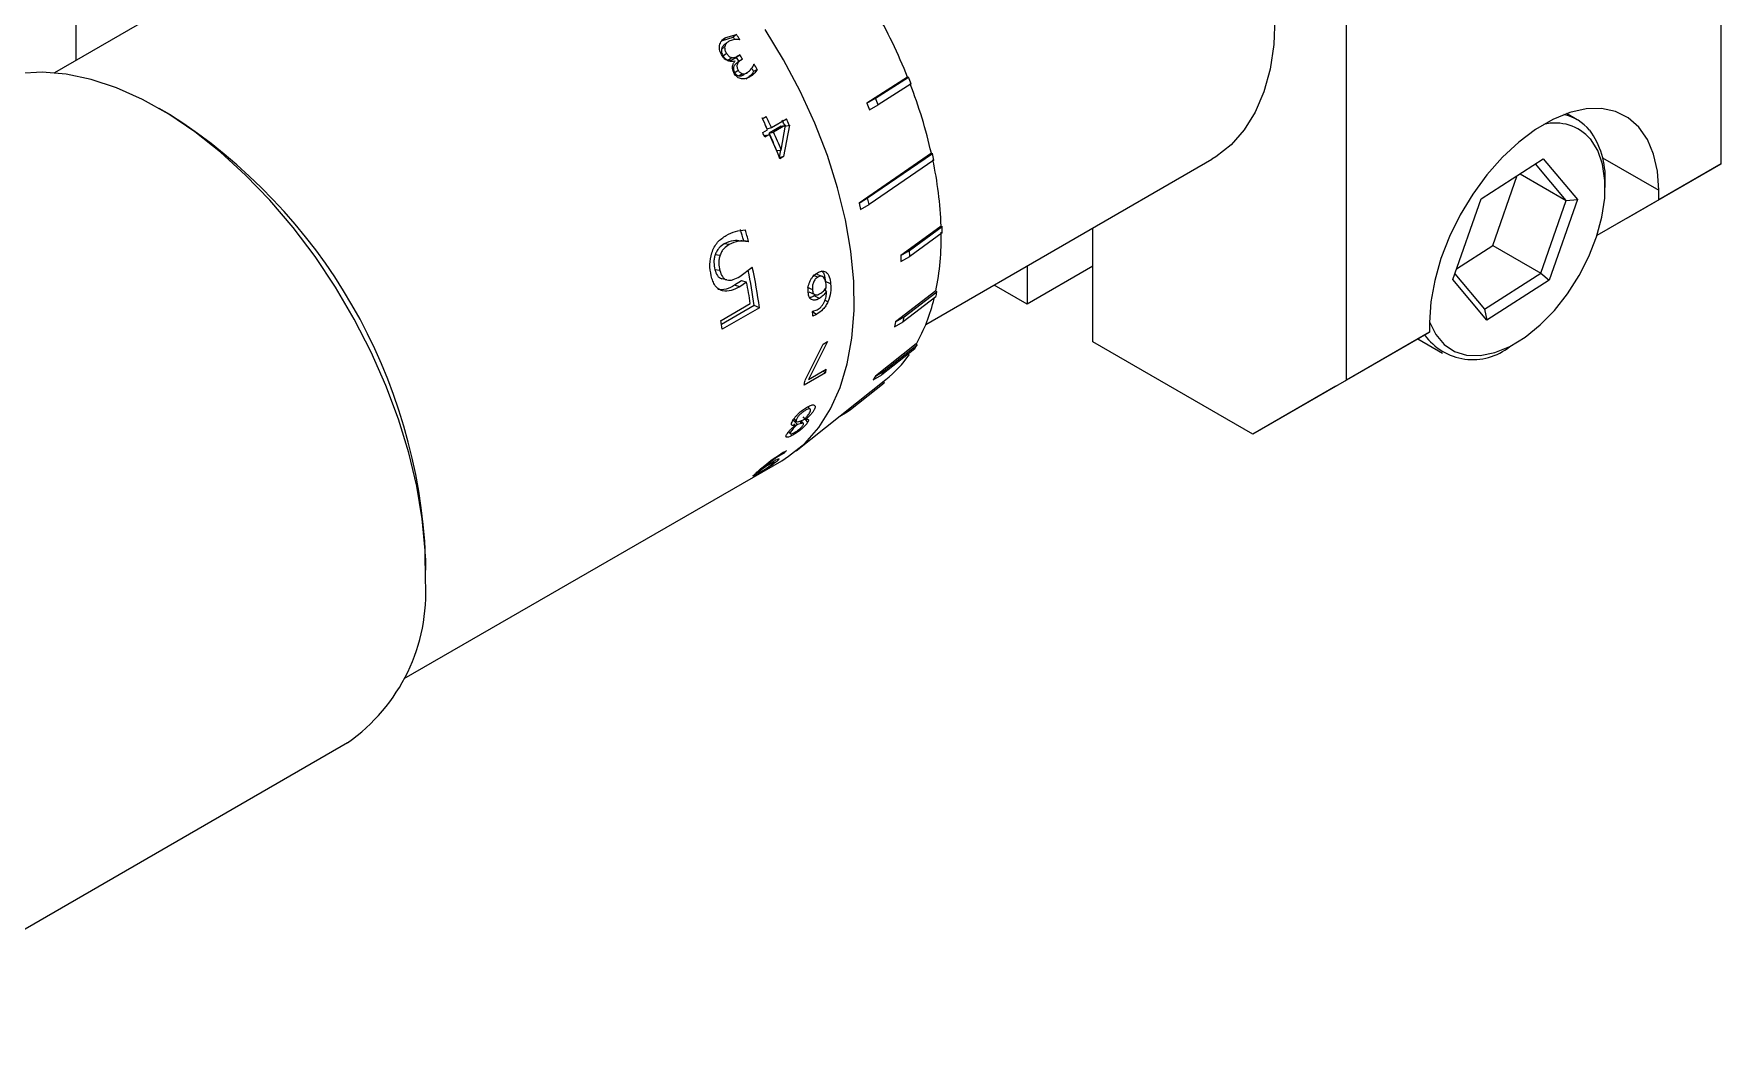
# Model space of a CAD drawing. Header units: millimetres. Extents: x 2 to 278, y 1 to 215.
# Drawn here: x 196.76 to 211.31, y 47.75 to 56.37 of the extents above; entities that cross this region are included whole.
import ezdxf

# ---------------------------------------------------------------- set-up
doc = ezdxf.new("R2010")
doc.units = ezdxf.units.MM

msp = doc.modelspace()

# ---------------------------------------------------------------- linework, layer by layer
at = {"color": 7, "linetype": 'Continuous', "lineweight": 18}
for p, q in [((197.125, 56.146), (197.125, 60.444)), ((211.311, 55.253), (211.311, 60.127)), ((208.078, 53.387), (208.078, 58.261)), ((199.616, 57.584), (196.937, 56.037)), ((202.697, 56.316), (202.79, 56.343)), ((202.725, 56.342), (202.697, 56.316)), ((202.725, 56.342), (202.818, 56.368)), ((202.818, 56.368), (202.79, 56.343)), ((202.847, 56.324), (202.844, 56.322)), ((202.717, 56.263), (202.689, 56.239)), ((202.733, 56.293), (202.704, 56.268)), ((202.733, 56.204), (202.704, 56.181)), ((202.832, 56.182), (202.802, 56.16)), ((202.848, 56.191), (202.819, 56.169)), ((202.832, 56.182), (202.848, 56.191)), ((202.78, 56.168), (202.75, 56.146)), ((202.802, 56.16), (202.819, 56.169)), ((202.834, 56.057), (202.803, 56.037)), ((202.852, 56.143), (202.821, 56.122)), ((202.871, 56.154), (202.859, 56.147)), ((202.914, 56.04), (202.882, 56.021)), ((202.998, 56.066), (202.966, 56.047)), ((202.969, 56.111), (202.971, 56.112)), ((202.871, 56.029), (202.84, 56.01)), ((204.294, 55.999), (203.941, 55.776)), ((204.016, 55.819), (204.302, 56)), ((204.325, 55.942), (204.039, 55.761)), ((204.294, 55.999), (204.302, 56)), ((203.941, 55.776), (204.016, 55.819)), ((203.941, 55.776), (203.964, 55.718)), ((203.964, 55.718), (204.039, 55.761)), ((204.039, 55.761), (204.016, 55.819)), ((197.93, 55.677), (197.84, 55.729)), ((203.041, 55.64), (203.075, 55.66)), ((203.12, 55.564), (203.25, 55.639)), ((210.069, 55.632), (209.977, 55.685)), ((203.045, 55.521), (203.086, 55.545)), ((203.067, 55.497), (203.058, 55.492)), ((203.104, 55.506), (203.063, 55.482)), ((203.067, 55.497), (203.104, 55.506)), ((203.084, 55.555), (203.12, 55.564)), ((203.204, 55.576), (203.101, 55.517)), ((203.101, 55.517), (203.138, 55.525)), ((203.241, 55.585), (203.138, 55.525)), ((203.204, 55.371), (203.241, 55.585)), ((203.204, 55.576), (203.241, 55.585)), ((203.274, 55.586), (203.225, 55.314)), ((203.237, 55.578), (203.274, 55.586)), ((203.166, 55.366), (203.204, 55.371)), ((203.197, 55.37), (203.186, 55.31)), ((203.186, 55.31), (203.225, 55.314)), ((203.225, 55.314), (203.192, 55.296)), ((204.499, 55.343), (203.875, 54.914)), ((203.949, 54.958), (204.508, 55.341)), ((204.499, 55.343), (204.508, 55.341)), ((210.288, 55.304), (210.772, 55.025)), ((204.52, 55.284), (203.962, 54.901)), ((204.45, 53.867), (206.918, 55.292)), ((209.239, 54.95), (209.776, 55.294)), ((209.576, 55.166), (209.973, 54.937)), ((209.973, 54.937), (209.709, 55.251)), ((209.776, 55.294), (210.07, 54.944)), ((210.503, 54.786), (211.311, 55.253)), ((211.311, 55.253), (210.772, 54.942)), ((209.341, 54.548), (209.551, 55.15)), ((210.31, 55.048), (210.31, 55.1)), ((210.772, 54.942), (210.772, 55.025)), ((203.875, 54.914), (203.949, 54.958)), ((203.875, 54.914), (203.887, 54.858)), ((203.887, 54.858), (203.962, 54.901)), ((203.962, 54.901), (203.949, 54.958)), ((208.996, 54.255), (209.239, 54.95)), ((209.754, 54.309), (209.973, 54.937)), ((210.07, 54.944), (209.827, 54.25)), ((209.973, 54.937), (210.07, 54.944)), ((210.772, 54.942), (210.239, 54.634)), ((210.503, 54.786), (210.239, 54.634)), ((202.881, 54.588), (202.877, 54.586)), ((202.923, 54.583), (202.881, 54.588)), ((202.923, 54.583), (202.918, 54.58)), ((204.582, 54.715), (204.236, 54.462)), ((204.311, 54.505), (204.591, 54.711)), ((204.592, 54.658), (204.312, 54.453)), ((204.582, 54.715), (204.591, 54.711)), ((205.891, 53.716), (205.891, 54.699)), ((202.676, 54.462), (202.634, 54.468)), ((202.755, 54.557), (202.713, 54.562)), ((204.236, 54.462), (204.311, 54.505)), ((204.236, 54.462), (204.237, 54.41)), ((204.237, 54.41), (204.312, 54.453)), ((204.312, 54.453), (204.311, 54.505)), ((209.028, 54.347), (209.341, 54.548)), ((209.341, 54.548), (209.754, 54.309)), ((202.675, 54.331), (202.632, 54.339)), ((202.847, 54.28), (202.954, 54.362)), ((203.476, 54.294), (203.521, 54.275)), ((203.517, 54.297), (203.501, 54.3)), ((203.517, 54.297), (203.562, 54.279)), ((205.326, 54.373), (205.326, 54.042)), ((205.891, 54.369), (205.326, 54.042)), ((209.012, 54.303), (209.268, 53.998)), ((209.268, 53.998), (209.754, 54.309)), ((209.754, 54.309), (209.827, 54.25)), ((202.735, 54.251), (202.692, 54.261)), ((202.862, 54.243), (202.802, 54.205)), ((202.846, 54.192), (202.802, 54.205)), ((202.905, 54.231), (202.846, 54.192)), ((202.905, 54.231), (202.862, 54.243)), ((203.429, 54.187), (203.473, 54.167)), ((203.443, 54.149), (203.487, 54.128)), ((203.595, 54.151), (203.579, 54.159)), ((203.63, 54.217), (203.586, 54.237)), ((203.593, 54.183), (203.592, 54.204)), ((204.538, 54.156), (204.19, 53.889)), ((204.265, 53.933), (204.546, 54.149)), ((204.538, 54.156), (204.546, 54.149)), ((205.326, 54.042), (205.04, 54.207)), ((209.29, 53.905), (208.996, 54.255)), ((209.827, 54.25), (209.29, 53.905)), ((202.685, 53.902), (202.937, 54.048)), ((202.971, 54.029), (202.69, 53.867)), ((203.016, 54.011), (202.695, 53.826)), ((203.016, 54.011), (202.971, 54.029)), ((203.477, 53.98), (203.513, 53.992)), ((203.5, 54.122), (203.488, 54.113)), ((203.533, 54.091), (203.488, 54.113)), ((203.607, 54.062), (203.58, 54.076)), ((204.536, 54.104), (204.255, 53.888)), ((209.268, 53.998), (209.29, 53.905)), ((203.475, 53.979), (203.477, 53.98)), ((203.509, 53.953), (203.476, 53.972)), ((203.509, 53.953), (203.477, 53.939)), ((204.19, 53.889), (204.18, 53.845)), ((204.18, 53.845), (204.255, 53.888)), ((204.19, 53.889), (204.265, 53.933)), ((204.255, 53.888), (204.265, 53.933)), ((208.796, 53.884), (208.796, 53.801)), ((203.604, 53.719), (203.439, 53.392)), ((203.566, 53.697), (203.604, 53.719)), ((207.27, 52.92), (205.891, 53.716)), ((207.988, 53.335), (208.796, 53.801)), ((208.796, 53.801), (208.078, 53.387)), ((208.694, 53.742), (208.907, 53.619)), ((209.488, 53.677), (209.533, 53.703)), ((203.41, 53.385), (203.566, 53.697)), ((204.368, 53.7), (204.017, 53.422)), ((204.356, 53.656), (204.071, 53.431)), ((204.092, 53.466), (204.377, 53.69)), ((204.368, 53.7), (204.377, 53.69)), ((203.586, 53.45), (203.402, 53.344)), ((203.439, 53.392), (203.592, 53.481)), ((203.567, 53.466), (203.586, 53.45)), ((203.996, 53.388), (204.071, 53.431)), ((204.017, 53.422), (203.996, 53.388)), ((204.017, 53.422), (204.092, 53.466)), ((204.071, 53.431), (204.092, 53.466)), ((203.333, 52.777), (204.107, 53.391)), ((203.802, 53.134), (204.092, 53.364)), ((204.086, 53.375), (204.092, 53.364)), ((208.078, 53.387), (207.27, 52.92)), ((207.988, 53.335), (207.27, 52.92)), ((203.453, 53.137), (203.434, 53.157)), ((203.729, 53.092), (203.802, 53.134)), ((203.772, 53.112), (203.802, 53.134)), ((203.302, 53.048), (203.343, 53.003)), ((203.324, 52.998), (203.312, 53.01)), ((203.313, 53.052), (203.334, 53.03)), ((203.38, 53.014), (203.343, 53.003)), ((203.355, 53.03), (203.395, 53.043)), ((203.363, 53.034), (203.38, 53.014)), ((203.395, 53.014), (203.375, 53.036)), ((203.433, 53.025), (203.392, 53.07)), ((203.71, 53.076), (203.772, 53.112)), ((203.268, 52.943), (203.285, 52.924)), ((199.953, 50.813), (203.209, 52.692)), ((203.141, 52.678), (203.134, 52.688)), ((203.229, 52.756), (203.197, 52.74)), ((203.219, 52.762), (203.25, 52.778)), ((203.23, 52.757), (203.223, 52.768)), ((203.23, 52.757), (203.229, 52.756)), ((203.142, 52.678), (203.141, 52.678)), ((200.138, 51.749), (200.138, 51.852)), ((195.109, 47.746), (199.464, 50.261))]:
    msp.add_line(p, q, dxfattribs=at)
at = {"color": 7, "linetype": 'Continuous', "lineweight": 18, "flags": 128}
for points in [[(205.653, 59.673), (205.856, 59.537), (206.056, 59.378), (206.25, 59.196), (206.436, 58.996), (206.613, 58.777), (206.777, 58.544), (206.928, 58.3), (207.062, 58.046), (207.179, 57.787), (207.277, 57.524), (207.355, 57.262), (207.412, 57.004), (207.447, 56.753), (207.461, 56.511), (207.451, 56.282), (207.42, 56.068), (207.366, 55.872), (207.292, 55.697), (207.197, 55.544), (207.083, 55.415), (206.952, 55.312), (206.918, 55.292)], [(203.209, 52.692), (203.268, 52.73), (203.407, 52.841), (203.527, 52.979), (203.63, 53.14), (203.712, 53.323), (203.773, 53.526), (203.814, 53.748), (203.832, 53.986), (203.829, 54.237), (203.804, 54.499), (203.758, 54.77), (203.69, 55.046), (203.602, 55.325), (203.494, 55.603), (203.368, 55.878), (203.225, 56.148), (203.066, 56.409)], [(200.136, 51.654), (200.133, 51.917), (200.108, 52.19), (200.061, 52.472), (199.993, 52.759), (199.904, 53.05), (199.795, 53.341), (199.667, 53.629), (199.522, 53.912), (199.36, 54.187), (199.184, 54.452), (198.995, 54.703), (198.794, 54.938), (198.585, 55.155), (198.368, 55.353), (198.147, 55.528), (197.922, 55.68), (197.696, 55.807), (197.472, 55.907), (197.252, 55.98), (197.037, 56.025), (196.83, 56.042), (196.632, 56.03)], [(210.772, 55.025), (210.761, 55.188), (210.728, 55.336), (210.674, 55.463), (210.6, 55.568), (210.508, 55.649), (210.4, 55.702), (210.278, 55.728), (210.145, 55.725), (210.004, 55.694), (209.858, 55.635), (209.71, 55.549), (209.564, 55.44), (209.423, 55.308), (209.29, 55.157), (209.168, 54.991), (209.06, 54.812), (208.968, 54.626), (208.894, 54.436), (208.84, 54.246), (208.807, 54.061), (208.796, 53.884)], [(208.796, 53.889), (208.849, 53.78), (208.921, 53.694), (209.011, 53.634), (209.115, 53.602), (209.232, 53.599), (209.357, 53.625), (209.488, 53.678), (209.619, 53.758), (209.749, 53.863), (209.872, 53.988), (209.985, 54.131), (210.085, 54.288), (210.169, 54.453), (210.236, 54.623), (210.281, 54.792), (210.306, 54.956), (210.308, 55.109), (210.288, 55.248), (210.246, 55.368), (210.183, 55.466), (210.183, 55.466)]]:
    msp.add_lwpolyline(points, dxfattribs=at)
at = {"color": 7, "linetype": 'Continuous', "lineweight": 18}
for centre, radius, start, end in [((199.769, 54.185), 4.875, 21.8413, 29.5181), ((198.607, 53.522), 5.046, 33.7016, 33.995), ((198.54, 53.483), 5.159, 33.4065, 33.9948), ((198.439, 53.422), 5.207, 31.654, 32.1311), ((198.381, 53.389), 5.208, 31.8354, 31.8751), ((198.502, 53.458), 5.097, 31.654, 32.1311), ((198.543, 53.481), 5.114, 30.1175, 30.4817), ((198.48, 53.445), 5.223, 30.1175, 30.701), ((199.959, 54.263), 4.677, 21.0338, 21.7949), ((200.317, 54.394), 4.288, 12.7803, 21.1437), ((195.367, 51.648), 4.775, 2.4508, 57.5438), ((198.53, 53.467), 5.009, 24.6312, 25.8111), ((198.435, 53.412), 5.117, 24.6312, 25.8111), ((198.469, 53.432), 5.117, 24.6312, 25.8111), ((198.699, 53.56), 4.966, 23.9698, 24.6305), ((198.638, 53.525), 5.073, 23.9698, 24.6305), ((209.877, 55.198), 0.406, 41.1568, 103.856), ((209.871, 55.289), 0.396, 39.6753, 77.9247), ((198.429, 53.405), 5.078, 24.1452, 24.6304), ((198.625, 53.51), 4.905, 22.2324, 24.1486), ((198.552, 53.464), 4.989, 21.5339, 24.1519), ((198.566, 53.475), 5.011, 22.2324, 24.1486), ((209.613, 55.13), 0.698, 357.5323, 36.1698), ((200.738, 54.495), 3.863, 11.7838, 12.6483), ((201.253, 54.593), 3.332, 2.1027, 12.0012), ((198.694, 53.431), 4.344, 15.4595, 16.7956), ((198.646, 53.4), 4.437, 15.4595, 16.7956), ((202.268, 54.616), 2.316, 348.5355, 1.1557), ((201.764, 54.619), 2.829, 0.7886, 1.8528), ((199.3, 53.564), 3.7, 7.2247, 12.0069), ((199.246, 53.533), 3.8, 7.2316, 12.594), ((199.187, 53.494), 3.791, 8.4064, 11.2127), ((202.703, 54.536), 1.884, 346.7279, 348.1234), ((203.061, 54.441), 1.504, 330.4471, 346.4702), ((199.141, 53.379), 3.582, 7.1673, 8.3916), ((200.475, 53.865), 3.002, 1.4161, 2.167), ((209.168, 54.076), 0.512, 215.862, 308.7013), ((203.457, 54.205), 1.041, 308.628, 324.9845), ((203.302, 54.312), 1.241, 328.0802, 329.9234), ((201.626, 53.88), 2.007, 347.6328, 348.5336), ((201.433, 53.775), 2.015, 347.6342, 348.832), ((202.038, 53.623), 1.43, 334.0526, 334.0918), ((202.13, 53.675), 1.428, 333.9976, 334.0369), ((202.423, 53.513), 1.105, 316.8981, 318.3598), ((198.562, 51.554), 1.577, 304.896, 3.6371)]:
    msp.add_arc(centre, radius, start, end, dxfattribs=at)
for points, knots in [([(202.672, 56.271), (202.674, 56.279), (202.678, 56.294), (202.694, 56.32), (202.712, 56.333), (202.725, 56.342)], [0, 0, 0, 0, 0.250187, 0.500448, 1, 1, 1, 1]), ([(202.844, 56.322), (202.827, 56.323), (202.793, 56.325), (202.764, 56.313), (202.75, 56.306)], [0, 0, 0, 0, 0.5060634, 1, 1, 1, 1]), ([(202.694, 56.185), (202.686, 56.199), (202.67, 56.227), (202.671, 56.256), (202.672, 56.271)], [0, 0, 0, 0, 0.50013, 1, 1, 1, 1]), ([(202.689, 56.239), (202.688, 56.234), (202.687, 56.224), (202.69, 56.204), (202.699, 56.19), (202.704, 56.181)], [0, 0, 0, 0, 0.266889, 0.502285, 1, 1, 1, 1]), ([(202.705, 56.267), (202.703, 56.266), (202.695, 56.259), (202.691, 56.248), (202.689, 56.239)], [0, 0, 0, 0, 0.211874, 1, 1, 1, 1]), ([(202.751, 56.137), (202.746, 56.139), (202.734, 56.144), (202.713, 56.158), (202.701, 56.174), (202.694, 56.185)], [0, 0, 0, 0, 0.257463, 0.500796, 1, 1, 1, 1]), ([(202.704, 56.181), (202.71, 56.172), (202.719, 56.16), (202.736, 56.149), (202.746, 56.147), (202.75, 56.146)], [0, 0, 0, 0, 0.497626, 0.742325, 1, 1, 1, 1]), ([(202.717, 56.263), (202.716, 56.258), (202.716, 56.248), (202.719, 56.227), (202.727, 56.213), (202.733, 56.204)], [0, 0, 0, 0, 0.265554, 0.500692, 1, 1, 1, 1]), ([(202.75, 56.306), (202.742, 56.301), (202.726, 56.29), (202.72, 56.272), (202.717, 56.263)], [0, 0, 0, 0, 0.531205, 1, 1, 1, 1]), ([(202.733, 56.204), (202.739, 56.195), (202.748, 56.183), (202.766, 56.171), (202.775, 56.169), (202.78, 56.168)], [0, 0, 0, 0, 0.499616, 0.74405, 1, 1, 1, 1]), ([(202.78, 56.168), (202.785, 56.167), (202.794, 56.167), (202.812, 56.171), (202.824, 56.178), (202.832, 56.182)], [0, 0, 0, 0, 0.252086, 0.499724, 1, 1, 1, 1]), ([(202.75, 56.146), (202.76, 56.146), (202.779, 56.147), (202.794, 56.156), (202.802, 56.16)], [0, 0, 0, 0, 0.497582, 1, 1, 1, 1]), ([(202.803, 56.138), (202.795, 56.136), (202.778, 56.132), (202.76, 56.135), (202.751, 56.137)], [0, 0, 0, 0, 0.518306, 1, 1, 1, 1]), ([(202.799, 56.031), (202.794, 56.041), (202.785, 56.059), (202.783, 56.088), (202.789, 56.115), (202.8, 56.129), (202.805, 56.135)], [0, 0, 0, 0, 0.249905, 0.499757, 0.750025, 1, 1, 1, 1]), ([(202.829, 56.126), (202.821, 56.121), (202.808, 56.112), (202.796, 56.094), (202.791, 56.078), (202.792, 56.064), (202.796, 56.05), (202.8, 56.042), (202.803, 56.037)], [0, 0, 0, 0, 0.2725, 0.503312, 0.630641, 0.752689, 0.866479, 1, 1, 1, 1]), ([(202.861, 55.985), (202.855, 55.986), (202.843, 55.989), (202.825, 55.999), (202.81, 56.014), (202.802, 56.025), (202.799, 56.031)], [0, 0, 0, 0, 0.253955, 0.499903, 0.749753, 1, 1, 1, 1]), ([(202.803, 56.037), (202.805, 56.033), (202.81, 56.027), (202.819, 56.018), (202.829, 56.013), (202.836, 56.011), (202.84, 56.01)], [0, 0, 0, 0, 0.269462, 0.49794, 0.736239, 1, 1, 1, 1]), ([(202.859, 56.147), (202.851, 56.142), (202.838, 56.133), (202.826, 56.115), (202.822, 56.099), (202.822, 56.085), (202.827, 56.07), (202.831, 56.062), (202.834, 56.057)], [0, 0, 0, 0, 0.270809, 0.499726, 0.62709, 0.749832, 0.864812, 1, 1, 1, 1]), ([(202.834, 56.057), (202.836, 56.053), (202.841, 56.046), (202.85, 56.038), (202.86, 56.032), (202.867, 56.03), (202.871, 56.029)], [0, 0, 0, 0, 0.269871, 0.50161, 0.734841, 1, 1, 1, 1]), ([(202.871, 56.029), (202.879, 56.029), (202.894, 56.029), (202.907, 56.036), (202.914, 56.04)], [0, 0, 0, 0, 0.498896, 1, 1, 1, 1]), ([(202.966, 56.047), (202.957, 56.035), (202.939, 56.009), (202.914, 55.992), (202.902, 55.983)], [0, 0, 0, 0, 0.499621, 1, 1, 1, 1]), ([(202.914, 56.04), (202.925, 56.049), (202.949, 56.067), (202.962, 56.096), (202.969, 56.111)], [0, 0, 0, 0, 0.495996, 1, 1, 1, 1]), ([(202.998, 56.066), (202.989, 56.053), (202.971, 56.027), (202.946, 56.01), (202.934, 56.001)], [0, 0, 0, 0, 0.5000648, 1, 1, 1, 1]), ([(202.84, 56.01), (202.847, 56.01), (202.863, 56.01), (202.876, 56.017), (202.882, 56.021)], [0, 0, 0, 0, 0.498228, 1, 1, 1, 1]), ([(202.934, 56.001), (202.923, 55.995), (202.901, 55.983), (202.874, 55.984), (202.861, 55.985)], [0, 0, 0, 0, 0.501032, 1, 1, 1, 1]), ([(202.605, 54.484), (202.612, 54.501), (202.625, 54.534), (202.665, 54.591), (202.703, 54.617), (202.729, 54.635)], [0, 0, 0, 0, 0.2502762, 0.5006334, 1, 1, 1, 1]), ([(202.855, 54.586), (202.834, 54.589), (202.787, 54.594), (202.74, 54.574), (202.713, 54.562)], [0, 0, 0, 0, 0.427525, 1, 1, 1, 1]), ([(202.729, 54.635), (202.755, 54.648), (202.809, 54.675), (202.866, 54.68), (202.894, 54.682)], [0, 0, 0, 0, 0.499626, 1, 1, 1, 1]), ([(202.918, 54.58), (202.89, 54.584), (202.836, 54.591), (202.782, 54.569), (202.755, 54.557)], [0, 0, 0, 0, 0.502002, 1, 1, 1, 1]), ([(202.895, 54.584), (202.888, 54.585), (202.875, 54.586), (202.862, 54.588), (202.855, 54.589)], [0, 0, 0, 0, 0.499988, 1, 1, 1, 1]), ([(202.6, 54.287), (202.594, 54.319), (202.582, 54.384), (202.597, 54.45), (202.605, 54.484)], [0, 0, 0, 0, 0.500452, 1, 1, 1, 1]), ([(202.634, 54.468), (202.631, 54.457), (202.625, 54.436), (202.622, 54.391), (202.628, 54.36), (202.632, 54.339)], [0, 0, 0, 0, 0.251427, 0.501827, 1, 1, 1, 1]), ([(202.713, 54.562), (202.697, 54.551), (202.673, 54.534), (202.647, 54.499), (202.639, 54.478), (202.634, 54.468)], [0, 0, 0, 0, 0.500996, 0.751029, 1, 1, 1, 1]), ([(202.676, 54.462), (202.673, 54.452), (202.667, 54.43), (202.664, 54.384), (202.67, 54.352), (202.675, 54.331)], [0, 0, 0, 0, 0.2501859, 0.5004476, 1, 1, 1, 1]), ([(202.755, 54.557), (202.739, 54.546), (202.715, 54.53), (202.689, 54.494), (202.68, 54.473), (202.676, 54.462)], [0, 0, 0, 0, 0.499654, 0.749803, 1, 1, 1, 1]), ([(202.699, 54.156), (202.687, 54.16), (202.664, 54.169), (202.634, 54.199), (202.613, 54.24), (202.604, 54.271), (202.6, 54.287)], [0, 0, 0, 0, 0.2498692, 0.4997429, 0.7496743, 1, 1, 1, 1]), ([(202.632, 54.339), (202.638, 54.32), (202.647, 54.293), (202.67, 54.269), (202.684, 54.264), (202.692, 54.261)], [0, 0, 0, 0, 0.4971133, 0.7479031, 1, 1, 1, 1]), ([(202.675, 54.331), (202.681, 54.312), (202.69, 54.284), (202.713, 54.26), (202.727, 54.254), (202.735, 54.251)], [0, 0, 0, 0, 0.499107, 0.749628, 1, 1, 1, 1]), ([(203.436, 54.144), (203.436, 54.159), (203.435, 54.183), (203.443, 54.217), (203.453, 54.242), (203.466, 54.265), (203.486, 54.292), (203.504, 54.305), (203.517, 54.313)], [0, 0, 0, 0, 0.249577, 0.374024, 0.50003, 0.626972, 0.75056, 1, 1, 1, 1]), ([(203.517, 54.313), (203.529, 54.319), (203.553, 54.331), (203.575, 54.324), (203.585, 54.321)], [0, 0, 0, 0, 0.500651, 1, 1, 1, 1]), ([(203.562, 54.279), (203.555, 54.281), (203.543, 54.286), (203.528, 54.279), (203.521, 54.275)], [0, 0, 0, 0, 0.4998285, 1, 1, 1, 1]), ([(203.551, 54.33), (203.554, 54.327), (203.564, 54.32), (203.578, 54.289), (203.583, 54.258), (203.586, 54.237)], [0, 0, 0, 0, 0.133754, 0.423203, 1, 1, 1, 1]), ([(203.585, 54.321), (203.592, 54.315), (203.606, 54.305), (203.623, 54.27), (203.628, 54.238), (203.63, 54.217)], [0, 0, 0, 0, 0.2498, 0.500035, 1, 1, 1, 1]), ([(202.802, 54.205), (202.778, 54.191), (202.729, 54.164), (202.68, 54.166), (202.656, 54.167)], [0, 0, 0, 0, 0.502015, 1, 1, 1, 1]), ([(202.846, 54.192), (202.821, 54.179), (202.773, 54.151), (202.724, 54.154), (202.699, 54.156)], [0, 0, 0, 0, 0.501283, 1, 1, 1, 1]), ([(202.735, 54.251), (202.744, 54.25), (202.762, 54.246), (202.801, 54.256), (202.828, 54.27), (202.847, 54.28)], [0, 0, 0, 0, 0.249719, 0.499783, 1, 1, 1, 1]), ([(203.475, 54.078), (203.469, 54.08), (203.458, 54.084), (203.442, 54.104), (203.439, 54.128), (203.436, 54.144)], [0, 0, 0, 0, 0.250469, 0.500878, 1, 1, 1, 1]), ([(203.521, 54.275), (203.513, 54.27), (203.501, 54.262), (203.488, 54.244), (203.481, 54.229), (203.476, 54.213), (203.472, 54.192), (203.473, 54.177), (203.473, 54.167)], [0, 0, 0, 0, 0.249335, 0.375661, 0.499525, 0.620218, 0.749865, 1, 1, 1, 1]), ([(203.473, 54.167), (203.475, 54.156), (203.477, 54.14), (203.488, 54.126), (203.496, 54.124), (203.5, 54.122)], [0, 0, 0, 0, 0.499384, 0.742438, 1, 1, 1, 1]), ([(203.513, 53.992), (203.525, 54), (203.543, 54.012), (203.563, 54.038), (203.579, 54.066), (203.593, 54.106), (203.595, 54.136), (203.595, 54.151)], [0, 0, 0, 0, 0.2495748, 0.3735246, 0.5000757, 0.7496692, 1, 1, 1, 1]), ([(203.595, 54.151), (203.586, 54.138), (203.567, 54.114), (203.544, 54.099), (203.533, 54.091)], [0, 0, 0, 0, 0.500374, 1, 1, 1, 1]), ([(203.54, 54.133), (203.549, 54.139), (203.568, 54.152), (203.585, 54.173), (203.593, 54.183)], [0, 0, 0, 0, 0.499823, 1, 1, 1, 1]), ([(203.592, 54.204), (203.59, 54.219), (203.588, 54.243), (203.576, 54.268), (203.566, 54.275), (203.562, 54.279)], [0, 0, 0, 0, 0.50028, 0.754129, 1, 1, 1, 1]), ([(203.585, 54.184), (203.585, 54.177), (203.586, 54.168), (203.583, 54.159), (203.582, 54.157)], [0, 0, 0, 0, 0.7723639, 1, 1, 1, 1]), ([(203.63, 54.217), (203.632, 54.192), (203.634, 54.142), (203.616, 54.089), (203.607, 54.062)], [0, 0, 0, 0, 0.501248, 1, 1, 1, 1]), ([(203.488, 54.113), (203.478, 54.107), (203.466, 54.099), (203.455, 54.1), (203.453, 54.1)], [0, 0, 0, 0, 0.849417, 1, 1, 1, 1]), ([(203.533, 54.091), (203.523, 54.086), (203.502, 54.074), (203.484, 54.077), (203.475, 54.078)], [0, 0, 0, 0, 0.500869, 1, 1, 1, 1]), ([(203.5, 54.122), (203.506, 54.122), (203.519, 54.121), (203.533, 54.129), (203.54, 54.133)], [0, 0, 0, 0, 0.498268, 1, 1, 1, 1]), ([(203.607, 54.062), (203.601, 54.05), (203.589, 54.027), (203.556, 53.986), (203.528, 53.966), (203.509, 53.953)], [0, 0, 0, 0, 0.250452, 0.501032, 1, 1, 1, 1]), ([(203.297, 53.024), (203.3, 53.029), (203.305, 53.04), (203.317, 53.058), (203.332, 53.077), (203.355, 53.101), (203.387, 53.129), (203.411, 53.144), (203.423, 53.152)], [0, 0, 0, 0, 0.12518, 0.250283, 0.371959, 0.500628, 0.750026, 1, 1, 1, 1]), ([(203.413, 53.127), (203.406, 53.122), (203.391, 53.113), (203.371, 53.096), (203.357, 53.081), (203.344, 53.066), (203.339, 53.055), (203.336, 53.049)], [0, 0, 0, 0, 0.250453, 0.500024, 0.625381, 0.750556, 1, 1, 1, 1]), ([(203.453, 53.113), (203.455, 53.119), (203.459, 53.128), (203.456, 53.136), (203.451, 53.139), (203.444, 53.139), (203.432, 53.137), (203.421, 53.131), (203.413, 53.127)], [0, 0, 0, 0, 0.249222, 0.372119, 0.499739, 0.62497, 0.750214, 1, 1, 1, 1]), ([(203.492, 53.137), (203.488, 53.13), (203.481, 53.116), (203.462, 53.093), (203.439, 53.07), (203.423, 53.056), (203.415, 53.049)], [0, 0, 0, 0, 0.25046, 0.499897, 0.747656, 1, 1, 1, 1]), ([(203.423, 53.152), (203.435, 53.158), (203.458, 53.17), (203.481, 53.175), (203.493, 53.17), (203.498, 53.163), (203.497, 53.152), (203.494, 53.142), (203.492, 53.137)], [0, 0, 0, 0, 0.250126, 0.499378, 0.62775, 0.749677, 0.874797, 1, 1, 1, 1]), ([(203.251, 52.919), (203.255, 52.924), (203.262, 52.936), (203.28, 52.957), (203.301, 52.978), (203.316, 52.99), (203.324, 52.997)], [0, 0, 0, 0, 0.249713, 0.499813, 0.73458, 1, 1, 1, 1]), ([(203.343, 53.003), (203.331, 52.992), (203.312, 52.976), (203.294, 52.953), (203.288, 52.943), (203.285, 52.939)], [0, 0, 0, 0, 0.49917, 0.749335, 1, 1, 1, 1]), ([(203.324, 52.998), (203.318, 52.996), (203.307, 52.994), (203.295, 52.996), (203.29, 53.005), (203.295, 53.018), (203.297, 53.024)], [0, 0, 0, 0, 0.255215, 0.500917, 0.750097, 1, 1, 1, 1]), ([(203.433, 53.025), (203.43, 53.02), (203.425, 53.011), (203.412, 52.996), (203.397, 52.981), (203.374, 52.96), (203.344, 52.937), (203.322, 52.924), (203.311, 52.917)], [0, 0, 0, 0, 0.125077, 0.250085, 0.369564, 0.500407, 0.749882, 1, 1, 1, 1]), ([(203.322, 52.937), (203.329, 52.942), (203.342, 52.949), (203.359, 52.963), (203.372, 52.974), (203.381, 52.983), (203.389, 52.992), (203.392, 52.997), (203.394, 53)], [0, 0, 0, 0, 0.269487, 0.500229, 0.630587, 0.75173, 0.872023, 1, 1, 1, 1]), ([(203.336, 53.049), (203.334, 53.044), (203.332, 53.038), (203.332, 53.031), (203.337, 53.026), (203.347, 53.028), (203.355, 53.03)], [0, 0, 0, 0, 0.2502, 0.377926, 0.50064, 1, 1, 1, 1]), ([(203.394, 53), (203.395, 53.003), (203.398, 53.01), (203.395, 53.017), (203.386, 53.015), (203.38, 53.014)], [0, 0, 0, 0, 0.250291, 0.500423, 1, 1, 1, 1]), ([(203.395, 53.043), (203.401, 53.048), (203.414, 53.06), (203.431, 53.078), (203.445, 53.097), (203.451, 53.107), (203.453, 53.113)], [0, 0, 0, 0, 0.250147, 0.500151, 0.749963, 1, 1, 1, 1]), ([(203.414, 53.048), (203.423, 53.049), (203.436, 53.051), (203.44, 53.04), (203.435, 53.03), (203.433, 53.025)], [0, 0, 0, 0, 0.499791, 0.749561, 1, 1, 1, 1]), ([(203.311, 52.917), (203.3, 52.911), (203.28, 52.9), (203.259, 52.893), (203.249, 52.894), (203.245, 52.898), (203.245, 52.906), (203.249, 52.914), (203.251, 52.919)], [0, 0, 0, 0, 0.250269, 0.499788, 0.628541, 0.750076, 0.868162, 1, 1, 1, 1]), ([(203.285, 52.939), (203.284, 52.936), (203.282, 52.931), (203.281, 52.926), (203.284, 52.924), (203.29, 52.923), (203.303, 52.927), (203.315, 52.934), (203.322, 52.937)], [0, 0, 0, 0, 0.133911, 0.249958, 0.370033, 0.500332, 0.731597, 1, 1, 1, 1]), ([(203.167, 52.686), (203.158, 52.679), (203.145, 52.669), (203.119, 52.651), (203.09, 52.632), (203.052, 52.608), (203.025, 52.592), (203.012, 52.585)], [0, 0, 0, 0, 0.249915, 0.373966, 0.500703, 0.750266, 1, 1, 1, 1]), ([(203.197, 52.74), (203.185, 52.732), (203.166, 52.721), (203.139, 52.702), (203.112, 52.683), (203.082, 52.658), (203.064, 52.643), (203.056, 52.635)], [0, 0, 0, 0, 0.249656, 0.375169, 0.500116, 0.749627, 1, 1, 1, 1]), ([(203.056, 52.635), (203.069, 52.644), (203.096, 52.662), (203.119, 52.676), (203.131, 52.683)], [0, 0, 0, 0, 0.500294, 1, 1, 1, 1]), ([(203.096, 52.678), (203.106, 52.686), (203.126, 52.701), (203.17, 52.732), (203.2, 52.75), (203.219, 52.762)], [0, 0, 0, 0, 0.250482, 0.501012, 1, 1, 1, 1]), ([(203.131, 52.683), (203.141, 52.689), (203.161, 52.7), (203.172, 52.704), (203.178, 52.707)], [0, 0, 0, 0, 0.500897, 1, 1, 1, 1]), ([(203.178, 52.707), (203.181, 52.707), (203.186, 52.708), (203.185, 52.703), (203.174, 52.693), (203.167, 52.686)], [0, 0, 0, 0, 0.250518, 0.500902, 1, 1, 1, 1]), ([(202.963, 52.559), (202.962, 52.559), (202.959, 52.559), (202.968, 52.569), (202.984, 52.583), (202.995, 52.593)], [0, 0, 0, 0, 0.248488, 0.499989, 1, 1, 1, 1]), ([(203.012, 52.585), (203.001, 52.578), (202.984, 52.569), (202.969, 52.561), (202.965, 52.56), (202.963, 52.559)], [0, 0, 0, 0, 0.4993342, 0.7452634, 1, 1, 1, 1]), ([(202.995, 52.593), (203.008, 52.605), (203.034, 52.628), (203.075, 52.661), (203.096, 52.678)], [0, 0, 0, 0, 0.501283, 1, 1, 1, 1]), ([(203.028, 52.61), (203.02, 52.604), (203.009, 52.594), (203.001, 52.586), (203.003, 52.585), (203.004, 52.585)], [0, 0, 0, 0, 0.500345, 0.75242, 1, 1, 1, 1]), ([(203.004, 52.585), (203.006, 52.586), (203.012, 52.588), (203.026, 52.596), (203.033, 52.6)], [0, 0, 0, 0, 0.4995414, 1, 1, 1, 1]), ([(203.039, 52.62), (203.039, 52.62), (203.037, 52.618), (203.033, 52.615), (203.03, 52.612), (203.028, 52.61)], [0, 0, 0, 0, 0.054653, 0.500018, 1, 1, 1, 1]), ([(203.033, 52.6), (203.041, 52.605), (203.054, 52.612), (203.073, 52.624), (203.086, 52.633), (203.099, 52.642), (203.114, 52.653), (203.123, 52.66), (203.128, 52.664)], [0, 0, 0, 0, 0.249293, 0.373882, 0.499552, 0.618742, 0.743814, 1, 1, 1, 1]), ([(203.103, 52.66), (203.093, 52.654), (203.073, 52.642), (203.051, 52.628), (203.039, 52.62)], [0, 0, 0, 0, 0.499901, 1, 1, 1, 1]), ([(203.137, 52.678), (203.135, 52.677), (203.131, 52.676), (203.12, 52.67), (203.11, 52.664), (203.103, 52.66)], [0, 0, 0, 0, 0.251607, 0.499623, 1, 1, 1, 1]), ([(203.128, 52.664), (203.134, 52.669), (203.142, 52.676), (203.142, 52.679), (203.139, 52.678), (203.137, 52.678)], [0, 0, 0, 0, 0.499476, 0.742704, 1, 1, 1, 1])]:
    msp.add_open_spline(points, degree=3, knots=knots, dxfattribs=at)

doc.saveas('drawing.dxf')
